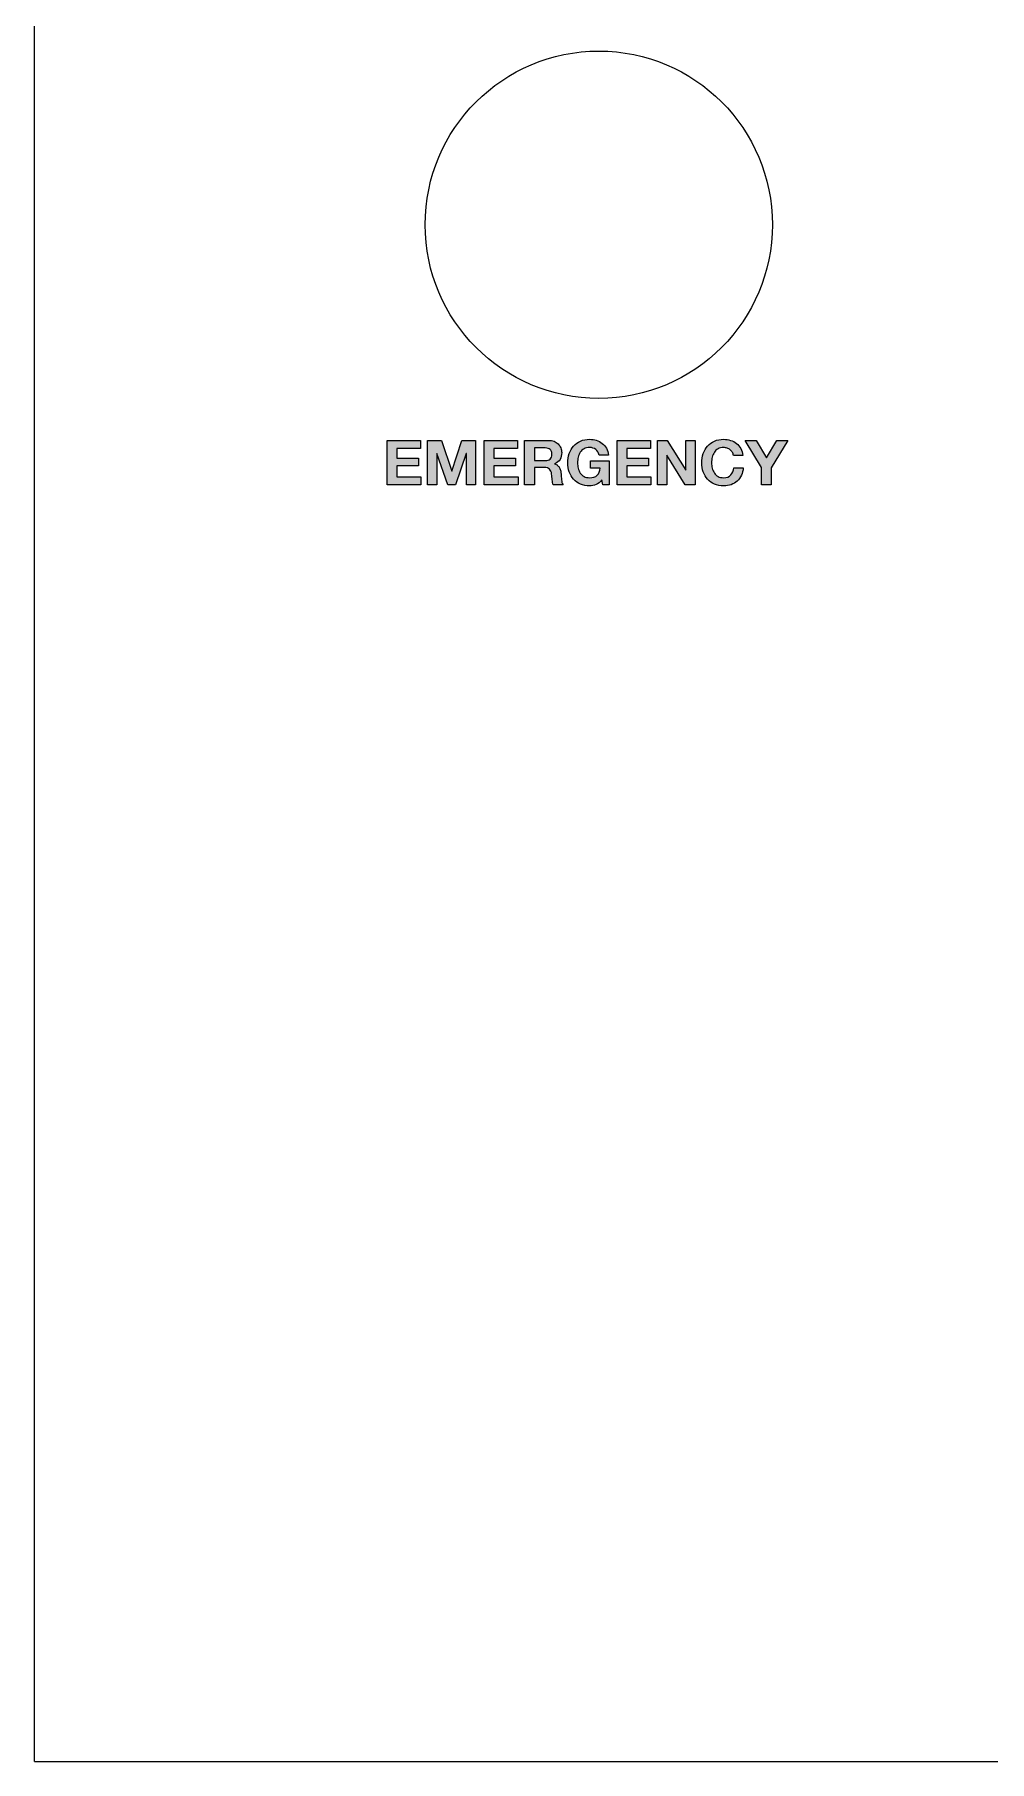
# Model space of a CAD drawing. Header units: millimetres. Extents: x -96603 to 124772, y -7961 to 34801.
# Drawn here: x 7438.4 to 7548.4, y 4672.4 to 4871.3 of the extents above; entities that cross this region are included whole.
import ezdxf

# ---------------------------------------------------------------- set-up
doc = ezdxf.new("R2010")
doc.units = ezdxf.units.MM
doc.layers.get('0').update_dxf_attribs({"lineweight": 15})

msp = doc.modelspace()

# ---------------------------------------------------------------- hatches: boundary and pattern name
h = msp.add_hatch(color=256)
h.paths.add_polyline_path([(7520.28, 4824.605), (7522.163, 4821.471), (7522.163, 4819.473), (7523.292, 4819.473), (7523.292, 4821.442), (7525.196, 4824.605), (7523.938, 4824.605), (7522.745, 4822.578), (7521.545, 4824.605)])
h.paths.add_polyline_path([(7510.18, 4819.473), (7510.18, 4824.605), (7511.301, 4824.605), (7513.444, 4821.162), (7513.458, 4821.162), (7513.458, 4824.605), (7514.514, 4824.605), (7514.514, 4819.473), (7513.386, 4819.473), (7511.251, 4822.909), (7511.237, 4822.909), (7511.237, 4819.473)])
h.paths.add_polyline_path([(7505.522, 4819.473), (7505.522, 4824.605), (7509.36, 4824.605), (7509.36, 4823.657), (7506.651, 4823.657), (7506.651, 4822.557), (7509.138, 4822.557), (7509.138, 4821.68), (7506.651, 4821.68), (7506.651, 4820.422), (7509.418, 4820.422), (7509.418, 4819.473)])
h.paths.add_polyline_path([(7490.218, 4819.473), (7490.218, 4824.605), (7494.056, 4824.605), (7494.056, 4823.657), (7491.347, 4823.657), (7491.347, 4822.557), (7493.834, 4822.557), (7493.834, 4821.68), (7491.347, 4821.68), (7491.347, 4820.422), (7494.114, 4820.422), (7494.114, 4819.473)])
h.paths.add_polyline_path([(7483.698, 4819.473), (7483.698, 4824.605), (7485.287, 4824.605), (7486.487, 4821.076), (7486.501, 4821.076), (7487.638, 4824.605), (7489.226, 4824.605), (7489.226, 4819.473), (7488.169, 4819.473), (7488.169, 4823.11), (7488.155, 4823.11), (7486.897, 4819.473), (7486.027, 4819.473), (7484.769, 4823.074), (7484.755, 4823.074), (7484.755, 4819.473)])
h.paths.add_polyline_path([(7479.04, 4819.473), (7479.04, 4824.605), (7482.878, 4824.605), (7482.878, 4823.657), (7480.169, 4823.657), (7480.169, 4822.557), (7482.656, 4822.557), (7482.656, 4821.68), (7480.169, 4821.68), (7480.169, 4820.422), (7482.936, 4820.422), (7482.936, 4819.473)])
edge = h.paths.add_edge_path()
edge.add_spline(control_points=[(7515.952, 4820.127), (7516.168, 4819.887), (7516.432, 4819.699), (7516.746, 4819.563), (7517.06, 4819.426), (7517.414, 4819.358), (7517.807, 4819.358), (7518.123, 4819.358), (7518.413, 4819.406), (7518.676, 4819.502), (7518.94, 4819.598), (7519.17, 4819.737), (7519.367, 4819.919), (7519.563, 4820.101), (7519.721, 4820.321), (7519.841, 4820.58)], knot_values=[-20, -20, -20, -20, -19, -19, -19, -18, -18, -18, -17, -17, -17, -16, -16, -16, -15, -15, -15, -15], degree=3, periodic=0)
edge.add_spline(control_points=[(7519.841, 4820.58), (7519.961, 4820.839), (7520.035, 4821.129), (7520.064, 4821.45)], knot_values=[-15, -15, -15, -15, -14, -14, -14, -14], degree=3, periodic=0)
edge.add_spline(control_points=[(7520.064, 4821.45), (7520.064, 4821.45), (7518.971, 4821.45), (7518.971, 4821.45)], knot_values=[-14, -14, -14, -14, -13, -13, -13, -13], degree=3, periodic=0)
edge.add_spline(control_points=[(7518.971, 4821.45), (7518.928, 4821.105), (7518.809, 4820.827), (7518.616, 4820.616)], knot_values=[-13, -13, -13, -13, -12, -12, -12, -12], degree=3, periodic=0)
edge.add_spline(control_points=[(7518.616, 4820.616), (7518.421, 4820.405), (7518.152, 4820.3), (7517.807, 4820.3), (7517.553, 4820.3), (7517.337, 4820.349), (7517.16, 4820.447)], knot_values=[-12, -12, -12, -12, -11, -11, -11, -10, -10, -10, -10], degree=3, periodic=0)
edge.add_spline(control_points=[(7517.16, 4820.447), (7516.982, 4820.545), (7516.839, 4820.676), (7516.728, 4820.839), (7516.618, 4821.002), (7516.538, 4821.185), (7516.488, 4821.389), (7516.437, 4821.592), (7516.412, 4821.802), (7516.412, 4822.018), (7516.412, 4822.243), (7516.437, 4822.461), (7516.488, 4822.672)], knot_values=[-10, -10, -10, -10, -9, -9, -9, -8, -8, -8, -7, -7, -7, -6, -6, -6, -6], degree=3, periodic=0)
edge.add_spline(control_points=[(7516.488, 4822.672), (7516.538, 4822.883), (7516.618, 4823.071), (7516.728, 4823.236), (7516.839, 4823.401), (7516.982, 4823.533), (7517.16, 4823.632)], knot_values=[-6, -6, -6, -6, -5, -5, -5, -4, -4, -4, -4], degree=3, periodic=0)
edge.add_spline(control_points=[(7517.16, 4823.632), (7517.337, 4823.729), (7517.553, 4823.779), (7517.807, 4823.779), (7517.946, 4823.779), (7518.079, 4823.756), (7518.206, 4823.711)], knot_values=[-4, -4, -4, -4, -3, -3, -3, -2, -2, -2, -2], degree=3, periodic=0)
edge.add_spline(control_points=[(7518.206, 4823.711), (7518.332, 4823.665), (7518.446, 4823.601), (7518.547, 4823.52)], knot_values=[-2, -2, -2, -2, -1, -1, -1, -1], degree=3, periodic=0)
edge.add_spline(control_points=[(7518.547, 4823.52), (7518.648, 4823.438), (7518.731, 4823.344), (7518.799, 4823.236)], knot_values=[-1, -1, -1, -1, 0, 0, 0, 0], degree=3, periodic=0)
edge.add_spline(control_points=[(7518.799, 4823.236), (7518.866, 4823.128), (7518.909, 4823.009), (7518.928, 4822.88)], knot_values=[-32, -32, -32, -32, -31, -31, -31, -31], degree=3, periodic=0)
edge.add_spline(control_points=[(7518.928, 4822.88), (7518.928, 4822.88), (7520.021, 4822.88), (7520.021, 4822.88)], knot_values=[-31, -31, -31, -31, -30, -30, -30, -30], degree=3, periodic=0)
edge.add_spline(control_points=[(7520.021, 4822.88), (7519.987, 4823.177), (7519.906, 4823.441), (7519.776, 4823.671)], knot_values=[-30, -30, -30, -30, -29, -29, -29, -29], degree=3, periodic=0)
edge.add_spline(control_points=[(7519.776, 4823.671), (7519.647, 4823.901), (7519.483, 4824.094), (7519.284, 4824.25)], knot_values=[-29, -29, -29, -29, -28, -28, -28, -28], degree=3, periodic=0)
edge.add_spline(control_points=[(7519.284, 4824.25), (7519.085, 4824.405), (7518.86, 4824.524), (7518.608, 4824.605)], knot_values=[-28, -28, -28, -28, -27, -27, -27, -27], degree=3, periodic=0)
edge.add_spline(control_points=[(7518.608, 4824.605), (7518.357, 4824.687), (7518.089, 4824.728), (7517.807, 4824.728), (7517.414, 4824.728), (7517.06, 4824.658), (7516.746, 4824.52)], knot_values=[-27, -27, -27, -27, -26, -26, -26, -25, -25, -25, -25], degree=3, periodic=0)
edge.add_spline(control_points=[(7516.746, 4824.52), (7516.432, 4824.38), (7516.168, 4824.189), (7515.952, 4823.944)], knot_values=[-25, -25, -25, -25, -24, -24, -24, -24], degree=3, periodic=0)
edge.add_spline(control_points=[(7515.952, 4823.944), (7515.737, 4823.7), (7515.571, 4823.413), (7515.456, 4823.085), (7515.341, 4822.757), (7515.284, 4822.401), (7515.284, 4822.018), (7515.284, 4821.644), (7515.341, 4821.295), (7515.456, 4820.972), (7515.571, 4820.648), (7515.737, 4820.367), (7515.952, 4820.127)], knot_values=[-24, -24, -24, -24, -23, -23, -23, -22, -22, -22, -21, -21, -21, -20, -20, -20, -20], degree=3, periodic=0)
edge = h.paths.add_edge_path()
edge.add_spline(control_points=[(7500.512, 4823.944), (7500.296, 4823.7), (7500.131, 4823.413), (7500.016, 4823.085), (7499.901, 4822.757), (7499.843, 4822.401), (7499.843, 4822.018), (7499.843, 4821.644), (7499.901, 4821.295), (7500.016, 4820.972), (7500.131, 4820.648), (7500.296, 4820.367), (7500.512, 4820.127)], knot_values=[-7, -7, -7, -7, -6, -6, -6, -5, -5, -5, -4, -4, -4, -3, -3, -3, -3], degree=3, periodic=0)
edge.add_spline(control_points=[(7500.512, 4820.127), (7500.728, 4819.887), (7500.992, 4819.699), (7501.306, 4819.563), (7501.62, 4819.426), (7501.973, 4819.358), (7502.366, 4819.358), (7502.615, 4819.358), (7502.862, 4819.41), (7503.107, 4819.513)], knot_values=[-3, -3, -3, -3, -2, -2, -2, -1, -1, -1, 0, 0, 0, 0], degree=3, periodic=0)
edge.add_spline(control_points=[(7503.107, 4819.513), (7503.351, 4819.616), (7503.574, 4819.797), (7503.775, 4820.055)], knot_values=[-33, -33, -33, -33, -32, -32, -32, -32], degree=3, periodic=0)
edge.add_spline(control_points=[(7503.775, 4820.055), (7503.775, 4820.055), (7503.89, 4819.473), (7503.89, 4819.473)], knot_values=[-32, -32, -32, -32, -31, -31, -31, -31], degree=3, periodic=0)
edge.add_spline(control_points=[(7503.89, 4819.473), (7503.89, 4819.473), (7504.609, 4819.473), (7504.609, 4819.473)], knot_values=[-31, -31, -31, -31, -30, -30, -30, -30], degree=3, periodic=0)
edge.add_spline(control_points=[(7504.609, 4819.473), (7504.609, 4819.473), (7504.609, 4822.248), (7504.609, 4822.248)], knot_values=[-30, -30, -30, -30, -29, -29, -29, -29], degree=3, periodic=0)
edge.add_spline(control_points=[(7504.609, 4822.248), (7504.609, 4822.248), (7502.452, 4822.248), (7502.452, 4822.248)], knot_values=[-29, -29, -29, -29, -28, -28, -28, -28], degree=3, periodic=0)
edge.add_spline(control_points=[(7502.452, 4822.248), (7502.452, 4822.248), (7502.452, 4821.407), (7502.452, 4821.407)], knot_values=[-28, -28, -28, -28, -27, -27, -27, -27], degree=3, periodic=0)
edge.add_spline(control_points=[(7502.452, 4821.407), (7502.452, 4821.407), (7503.588, 4821.407), (7503.588, 4821.407)], knot_values=[-27, -27, -27, -27, -26, -26, -26, -26], degree=3, periodic=0)
edge.add_spline(control_points=[(7503.588, 4821.407), (7503.555, 4821.047), (7503.436, 4820.773), (7503.232, 4820.584)], knot_values=[-26, -26, -26, -26, -25, -25, -25, -25], degree=3, periodic=0)
edge.add_spline(control_points=[(7503.232, 4820.584), (7503.029, 4820.394), (7502.74, 4820.3), (7502.366, 4820.3), (7502.112, 4820.3), (7501.897, 4820.349), (7501.719, 4820.447)], knot_values=[-25, -25, -25, -25, -24, -24, -24, -23, -23, -23, -23], degree=3, periodic=0)
edge.add_spline(control_points=[(7501.719, 4820.447), (7501.542, 4820.545), (7501.398, 4820.676), (7501.288, 4820.839), (7501.178, 4821.002), (7501.098, 4821.185), (7501.047, 4821.389), (7500.997, 4821.592), (7500.972, 4821.802), (7500.972, 4822.018), (7500.972, 4822.243), (7500.997, 4822.461), (7501.047, 4822.672)], knot_values=[-23, -23, -23, -23, -22, -22, -22, -21, -21, -21, -20, -20, -20, -19, -19, -19, -19], degree=3, periodic=0)
edge.add_spline(control_points=[(7501.047, 4822.672), (7501.098, 4822.883), (7501.178, 4823.071), (7501.288, 4823.236), (7501.398, 4823.401), (7501.542, 4823.533), (7501.719, 4823.632)], knot_values=[-19, -19, -19, -19, -18, -18, -18, -17, -17, -17, -17], degree=3, periodic=0)
edge.add_spline(control_points=[(7501.719, 4823.632), (7501.897, 4823.729), (7502.112, 4823.779), (7502.366, 4823.779), (7502.639, 4823.779), (7502.872, 4823.707), (7503.064, 4823.563)], knot_values=[-17, -17, -17, -17, -16, -16, -16, -15, -15, -15, -15], degree=3, periodic=0)
edge.add_spline(control_points=[(7503.064, 4823.563), (7503.255, 4823.419), (7503.385, 4823.204), (7503.452, 4822.916)], knot_values=[-15, -15, -15, -15, -14, -14, -14, -14], degree=3, periodic=0)
edge.add_spline(control_points=[(7503.452, 4822.916), (7503.452, 4822.916), (7504.53, 4822.916), (7504.53, 4822.916)], knot_values=[-14, -14, -14, -14, -13, -13, -13, -13], degree=3, periodic=0)
edge.add_spline(control_points=[(7504.53, 4822.916), (7504.501, 4823.208), (7504.422, 4823.467), (7504.293, 4823.693)], knot_values=[-13, -13, -13, -13, -12, -12, -12, -12], degree=3, periodic=0)
edge.add_spline(control_points=[(7504.293, 4823.693), (7504.163, 4823.918), (7503.999, 4824.107), (7503.8, 4824.261)], knot_values=[-12, -12, -12, -12, -11, -11, -11, -11], degree=3, periodic=0)
edge.add_spline(control_points=[(7503.8, 4824.261), (7503.601, 4824.414), (7503.379, 4824.53), (7503.132, 4824.609)], knot_values=[-11, -11, -11, -11, -10, -10, -10, -10], degree=3, periodic=0)
edge.add_spline(control_points=[(7503.132, 4824.609), (7502.885, 4824.688), (7502.63, 4824.728), (7502.366, 4824.728), (7501.973, 4824.728), (7501.62, 4824.658), (7501.306, 4824.52)], knot_values=[-10, -10, -10, -10, -9, -9, -9, -8, -8, -8, -8], degree=3, periodic=0)
edge.add_spline(control_points=[(7501.306, 4824.52), (7500.992, 4824.38), (7500.728, 4824.189), (7500.512, 4823.944)], knot_values=[-8, -8, -8, -8, -7, -7, -7, -7], degree=3, periodic=0)
edge = h.paths.add_edge_path(flags=16)
edge.add_spline(control_points=[(7496.005, 4822.284), (7496.005, 4822.284), (7496.005, 4823.729), (7496.005, 4823.729)], knot_values=[-6, -6, -6, -6, -5, -5, -5, -5], degree=3, periodic=0)
edge.add_spline(control_points=[(7496.005, 4823.729), (7496.005, 4823.729), (7497.241, 4823.729), (7497.241, 4823.729)], knot_values=[-5, -5, -5, -5, -4, -4, -4, -4], degree=3, periodic=0)
edge.add_spline(control_points=[(7497.241, 4823.729), (7497.5, 4823.729), (7497.694, 4823.672), (7497.823, 4823.559)], knot_values=[-4, -4, -4, -4, -3, -3, -3, -3], degree=3, periodic=0)
edge.add_spline(control_points=[(7497.823, 4823.559), (7497.953, 4823.447), (7498.017, 4823.266), (7498.017, 4823.017), (7498.017, 4822.758), (7497.953, 4822.571), (7497.823, 4822.456)], knot_values=[-3, -3, -3, -3, -2, -2, -2, -1, -1, -1, -1], degree=3, periodic=0)
edge.add_spline(control_points=[(7497.823, 4822.456), (7497.694, 4822.341), (7497.5, 4822.284), (7497.241, 4822.284)], knot_values=[-1, -1, -1, -1, 0, 0, 0, 0], degree=3, periodic=0)
edge.add_spline(control_points=[(7497.241, 4822.284), (7497.241, 4822.284), (7496.005, 4822.284), (7496.005, 4822.284)], knot_values=[-7, -7, -7, -7, -6, -6, -6, -6], degree=3, periodic=0)
edge = h.paths.add_edge_path()
edge.add_spline(control_points=[(7494.876, 4824.605), (7494.876, 4824.605), (7497.643, 4824.605), (7497.643, 4824.605)], knot_values=[24, 24, 24, 24, 25, 25, 25, 25], degree=3, periodic=0)
edge.add_spline(control_points=[(7497.643, 4824.605), (7497.874, 4824.605), (7498.081, 4824.568), (7498.265, 4824.494)], knot_values=[0, 0, 0, 0, 1, 1, 1, 1], degree=3, periodic=0)
edge.add_spline(control_points=[(7498.265, 4824.494), (7498.45, 4824.42), (7498.608, 4824.318), (7498.74, 4824.189)], knot_values=[1, 1, 1, 1, 2, 2, 2, 2], degree=3, periodic=0)
edge.add_spline(control_points=[(7498.74, 4824.189), (7498.872, 4824.059), (7498.972, 4823.91), (7499.042, 4823.74)], knot_values=[2, 2, 2, 2, 3, 3, 3, 3], degree=3, periodic=0)
edge.add_spline(control_points=[(7499.042, 4823.74), (7499.111, 4823.569), (7499.146, 4823.386), (7499.146, 4823.19), (7499.146, 4822.887), (7499.082, 4822.626), (7498.955, 4822.406)], knot_values=[3, 3, 3, 3, 4, 4, 4, 5, 5, 5, 5], degree=3, periodic=0)
edge.add_spline(control_points=[(7498.955, 4822.406), (7498.828, 4822.185), (7498.621, 4822.018), (7498.334, 4821.903)], knot_values=[5, 5, 5, 5, 6, 6, 6, 6], degree=3, periodic=0)
edge.add_spline(control_points=[(7498.334, 4821.903), (7498.334, 4821.903), (7498.334, 4821.888), (7498.334, 4821.888)], knot_values=[6, 6, 6, 6, 7, 7, 7, 7], degree=3, periodic=0)
edge.add_spline(control_points=[(7498.334, 4821.888), (7498.473, 4821.85), (7498.588, 4821.791), (7498.679, 4821.712)], knot_values=[7, 7, 7, 7, 8, 8, 8, 8], degree=3, periodic=0)
edge.add_spline(control_points=[(7498.679, 4821.712), (7498.77, 4821.633), (7498.844, 4821.54), (7498.902, 4821.432)], knot_values=[8, 8, 8, 8, 9, 9, 9, 9], degree=3, periodic=0)
edge.add_spline(control_points=[(7498.902, 4821.432), (7498.959, 4821.324), (7499.001, 4821.205), (7499.027, 4821.076)], knot_values=[9, 9, 9, 9, 10, 10, 10, 10], degree=3, periodic=0)
edge.add_spline(control_points=[(7499.027, 4821.076), (7499.054, 4820.946), (7499.072, 4820.817), (7499.081, 4820.688)], knot_values=[10, 10, 10, 10, 11, 11, 11, 11], degree=3, periodic=0)
edge.add_spline(control_points=[(7499.081, 4820.688), (7499.086, 4820.606), (7499.091, 4820.51), (7499.095, 4820.4)], knot_values=[11, 11, 11, 11, 12, 12, 12, 12], degree=3, periodic=0)
edge.add_spline(control_points=[(7499.095, 4820.4), (7499.1, 4820.29), (7499.109, 4820.177), (7499.121, 4820.063)], knot_values=[12, 12, 12, 12, 13, 13, 13, 13], degree=3, periodic=0)
edge.add_spline(control_points=[(7499.121, 4820.063), (7499.132, 4819.947), (7499.152, 4819.838), (7499.178, 4819.736)], knot_values=[13, 13, 13, 13, 14, 14, 14, 14], degree=3, periodic=0)
edge.add_spline(control_points=[(7499.178, 4819.736), (7499.205, 4819.632), (7499.244, 4819.545), (7499.297, 4819.473)], knot_values=[14, 14, 14, 14, 15, 15, 15, 15], degree=3, periodic=0)
edge.add_spline(control_points=[(7499.297, 4819.473), (7499.297, 4819.473), (7498.168, 4819.473), (7498.168, 4819.473)], knot_values=[15, 15, 15, 15, 16, 16, 16, 16], degree=3, periodic=0)
edge.add_spline(control_points=[(7498.168, 4819.473), (7498.106, 4819.636), (7498.068, 4819.83), (7498.053, 4820.055), (7498.039, 4820.28), (7498.017, 4820.496), (7497.989, 4820.702)], knot_values=[16, 16, 16, 16, 17, 17, 17, 18, 18, 18, 18], degree=3, periodic=0)
edge.add_spline(control_points=[(7497.989, 4820.702), (7497.95, 4820.971), (7497.869, 4821.167), (7497.744, 4821.292)], knot_values=[18, 18, 18, 18, 19, 19, 19, 19], degree=3, periodic=0)
edge.add_spline(control_points=[(7497.744, 4821.292), (7497.619, 4821.416), (7497.416, 4821.478), (7497.133, 4821.478)], knot_values=[19, 19, 19, 19, 20, 20, 20, 20], degree=3, periodic=0)
edge.add_spline(control_points=[(7497.133, 4821.478), (7497.133, 4821.478), (7496.005, 4821.478), (7496.005, 4821.478)], knot_values=[20, 20, 20, 20, 21, 21, 21, 21], degree=3, periodic=0)
edge.add_spline(control_points=[(7496.005, 4821.478), (7496.005, 4821.478), (7496.005, 4819.473), (7496.005, 4819.473)], knot_values=[21, 21, 21, 21, 22, 22, 22, 22], degree=3, periodic=0)
edge.add_spline(control_points=[(7496.005, 4819.473), (7496.005, 4819.473), (7494.876, 4819.473), (7494.876, 4819.473)], knot_values=[22, 22, 22, 22, 23, 23, 23, 23], degree=3, periodic=0)
edge.add_spline(control_points=[(7494.876, 4819.473), (7494.876, 4819.473), (7494.876, 4824.605), (7494.876, 4824.605)], knot_values=[23, 23, 23, 23, 24, 24, 24, 24], degree=3, periodic=0)

# ---------------------------------------------------------------- linework, layer by layer
for p, q in [((7438.421, 4672.447), (7438.421, 5422.447)), ((7479.04, 4819.473), (7479.04, 4824.605)), ((7479.04, 4824.605), (7482.878, 4824.605)), ((7480.169, 4823.657), (7480.169, 4822.557)), ((7482.878, 4823.657), (7480.169, 4823.657)), ((7482.878, 4824.605), (7482.878, 4823.657)), ((7483.698, 4824.605), (7485.287, 4824.605)), ((7483.698, 4819.473), (7483.698, 4824.605)), ((7485.287, 4824.605), (7486.487, 4821.076)), ((7486.501, 4821.076), (7487.638, 4824.605)), ((7487.638, 4824.605), (7489.226, 4824.605)), ((7489.226, 4824.605), (7489.226, 4819.473)), ((7490.218, 4824.605), (7494.056, 4824.605)), ((7490.218, 4819.473), (7490.218, 4824.605)), ((7491.347, 4823.657), (7491.347, 4822.557)), ((7494.056, 4823.657), (7491.347, 4823.657)), ((7494.056, 4824.605), (7494.056, 4823.657)), ((7505.522, 4819.473), (7505.522, 4824.605)), ((7505.522, 4824.605), (7509.36, 4824.605)), ((7506.651, 4823.657), (7506.651, 4822.557)), ((7509.36, 4823.657), (7506.651, 4823.657)), ((7509.36, 4824.605), (7509.36, 4823.657)), ((7510.18, 4824.605), (7511.301, 4824.605)), ((7510.18, 4819.473), (7510.18, 4824.605)), ((7511.301, 4824.605), (7513.444, 4821.162)), ((7513.458, 4824.605), (7514.514, 4824.605)), ((7513.458, 4821.162), (7513.458, 4824.605)), ((7514.514, 4824.605), (7514.514, 4819.473)), ((7522.163, 4821.471), (7520.28, 4824.605)), ((7520.28, 4824.605), (7521.545, 4824.605)), ((7521.545, 4824.605), (7522.745, 4822.578)), ((7522.745, 4822.578), (7523.938, 4824.605)), ((7525.196, 4824.605), (7523.292, 4821.442)), ((7523.938, 4824.605), (7525.196, 4824.605)), ((7480.169, 4822.557), (7482.656, 4822.557)), ((7480.169, 4821.68), (7480.169, 4820.422)), ((7482.656, 4821.68), (7480.169, 4821.68)), ((7482.656, 4822.557), (7482.656, 4821.68)), ((7484.769, 4823.074), (7484.755, 4823.074)), ((7484.755, 4823.074), (7484.755, 4819.473)), ((7486.027, 4819.473), (7484.769, 4823.074)), ((7488.155, 4823.11), (7486.897, 4819.473)), ((7488.169, 4823.11), (7488.155, 4823.11)), ((7488.169, 4819.473), (7488.169, 4823.11)), ((7491.347, 4822.557), (7493.834, 4822.557)), ((7493.834, 4821.68), (7491.347, 4821.68)), ((7491.347, 4821.68), (7491.347, 4820.422)), ((7493.834, 4822.557), (7493.834, 4821.68)), ((7506.651, 4822.557), (7509.138, 4822.557)), ((7506.651, 4821.68), (7506.651, 4820.422)), ((7509.138, 4821.68), (7506.651, 4821.68)), ((7509.138, 4822.557), (7509.138, 4821.68)), ((7511.251, 4822.909), (7511.237, 4822.909)), ((7511.237, 4822.909), (7511.237, 4819.473)), ((7513.386, 4819.473), (7511.251, 4822.909)), ((7522.163, 4819.473), (7522.163, 4821.471)), ((7523.292, 4821.442), (7523.292, 4819.473)), ((7482.936, 4819.473), (7479.04, 4819.473)), ((7480.169, 4820.422), (7482.936, 4820.422)), ((7482.936, 4820.422), (7482.936, 4819.473)), ((7484.755, 4819.473), (7483.698, 4819.473)), ((7486.897, 4819.473), (7486.027, 4819.473)), ((7486.487, 4821.076), (7486.501, 4821.076)), ((7489.226, 4819.473), (7488.169, 4819.473)), ((7494.114, 4819.473), (7490.218, 4819.473)), ((7491.347, 4820.422), (7494.114, 4820.422)), ((7494.114, 4820.422), (7494.114, 4819.473)), ((7509.418, 4819.473), (7505.522, 4819.473)), ((7506.651, 4820.422), (7509.418, 4820.422)), ((7509.418, 4820.422), (7509.418, 4819.473)), ((7511.237, 4819.473), (7510.18, 4819.473)), ((7514.514, 4819.473), (7513.386, 4819.473)), ((7513.444, 4821.162), (7513.458, 4821.162)), ((7523.292, 4819.473), (7522.163, 4819.473)), ((7438.421, 4672.447), (7658.421, 4672.447))]:
    msp.add_line(p, q)
msp.add_circle((7503.421, 4849.445), 20)
for points in [[(7494.876, 4819.473), (7494.876, 4819.473), (7494.876, 4824.605), (7494.876, 4824.605)], [(7494.876, 4824.605), (7494.876, 4824.605), (7497.643, 4824.605), (7497.643, 4824.605)], [(7496.005, 4823.729), (7496.005, 4823.729), (7496.005, 4822.284), (7496.005, 4822.284)], [(7497.241, 4823.729), (7497.241, 4823.729), (7496.005, 4823.729), (7496.005, 4823.729)], [(7497.823, 4823.559), (7497.694, 4823.672), (7497.5, 4823.729), (7497.241, 4823.729)], [(7497.643, 4824.605), (7497.874, 4824.605), (7498.081, 4824.568), (7498.265, 4824.494)], [(7498.265, 4824.494), (7498.45, 4824.42), (7498.608, 4824.318), (7498.74, 4824.189)], [(7498.74, 4824.189), (7498.872, 4824.059), (7498.972, 4823.91), (7499.042, 4823.74)], [(7500.512, 4823.944), (7500.728, 4824.189), (7500.992, 4824.38), (7501.306, 4824.52)], [(7503.452, 4822.916), (7503.385, 4823.204), (7503.255, 4823.419), (7503.064, 4823.563)], [(7503.132, 4824.609), (7503.379, 4824.53), (7503.601, 4824.414), (7503.8, 4824.261)], [(7503.8, 4824.261), (7503.999, 4824.107), (7504.163, 4823.918), (7504.293, 4823.693)], [(7504.293, 4823.693), (7504.422, 4823.467), (7504.501, 4823.208), (7504.53, 4822.916)], [(7515.952, 4823.944), (7516.168, 4824.189), (7516.432, 4824.38), (7516.746, 4824.52)], [(7518.547, 4823.52), (7518.446, 4823.601), (7518.332, 4823.665), (7518.206, 4823.711)], [(7518.799, 4823.236), (7518.731, 4823.344), (7518.648, 4823.438), (7518.547, 4823.52)], [(7518.608, 4824.605), (7518.86, 4824.524), (7519.085, 4824.405), (7519.284, 4824.25)], [(7519.284, 4824.25), (7519.483, 4824.094), (7519.647, 4823.901), (7519.776, 4823.671)], [(7519.776, 4823.671), (7519.906, 4823.441), (7519.987, 4823.177), (7520.021, 4822.88)], [(7496.005, 4822.284), (7496.005, 4822.284), (7497.241, 4822.284), (7497.241, 4822.284)], [(7496.005, 4821.478), (7496.005, 4821.478), (7496.005, 4819.473), (7496.005, 4819.473)], [(7497.133, 4821.478), (7497.133, 4821.478), (7496.005, 4821.478), (7496.005, 4821.478)], [(7497.744, 4821.292), (7497.619, 4821.416), (7497.416, 4821.478), (7497.133, 4821.478)], [(7497.241, 4822.284), (7497.5, 4822.284), (7497.694, 4822.341), (7497.823, 4822.456)], [(7497.989, 4820.702), (7497.95, 4820.971), (7497.869, 4821.167), (7497.744, 4821.292)], [(7498.955, 4822.406), (7498.828, 4822.185), (7498.621, 4822.018), (7498.334, 4821.903)], [(7498.334, 4821.903), (7498.334, 4821.903), (7498.334, 4821.888), (7498.334, 4821.888)], [(7498.334, 4821.888), (7498.473, 4821.85), (7498.588, 4821.791), (7498.679, 4821.712)], [(7498.679, 4821.712), (7498.77, 4821.633), (7498.844, 4821.54), (7498.902, 4821.432)], [(7498.902, 4821.432), (7498.959, 4821.324), (7499.001, 4821.205), (7499.027, 4821.076)], [(7502.452, 4822.248), (7502.452, 4822.248), (7504.609, 4822.248), (7504.609, 4822.248)], [(7502.452, 4821.407), (7502.452, 4821.407), (7502.452, 4822.248), (7502.452, 4822.248)], [(7503.588, 4821.407), (7503.588, 4821.407), (7502.452, 4821.407), (7502.452, 4821.407)], [(7503.232, 4820.584), (7503.436, 4820.773), (7503.555, 4821.047), (7503.588, 4821.407)], [(7504.53, 4822.916), (7504.53, 4822.916), (7503.452, 4822.916), (7503.452, 4822.916)], [(7504.609, 4822.248), (7504.609, 4822.248), (7504.609, 4819.473), (7504.609, 4819.473)], [(7518.616, 4820.616), (7518.809, 4820.827), (7518.928, 4821.105), (7518.971, 4821.45)], [(7518.928, 4822.88), (7518.909, 4823.009), (7518.866, 4823.128), (7518.799, 4823.236)], [(7520.021, 4822.88), (7520.021, 4822.88), (7518.928, 4822.88), (7518.928, 4822.88)], [(7518.971, 4821.45), (7518.971, 4821.45), (7520.064, 4821.45), (7520.064, 4821.45)], [(7520.064, 4821.45), (7520.035, 4821.129), (7519.961, 4820.839), (7519.841, 4820.58)], [(7496.005, 4819.473), (7496.005, 4819.473), (7494.876, 4819.473), (7494.876, 4819.473)], [(7499.297, 4819.473), (7499.297, 4819.473), (7498.168, 4819.473), (7498.168, 4819.473)], [(7499.027, 4821.076), (7499.054, 4820.946), (7499.072, 4820.817), (7499.081, 4820.688)], [(7499.081, 4820.688), (7499.086, 4820.606), (7499.091, 4820.51), (7499.095, 4820.4)], [(7499.095, 4820.4), (7499.1, 4820.29), (7499.109, 4820.177), (7499.121, 4820.063)], [(7499.121, 4820.063), (7499.132, 4819.947), (7499.152, 4819.838), (7499.178, 4819.736)], [(7499.178, 4819.736), (7499.205, 4819.632), (7499.244, 4819.545), (7499.297, 4819.473)], [(7503.775, 4820.055), (7503.574, 4819.797), (7503.351, 4819.616), (7503.107, 4819.513)], [(7503.89, 4819.473), (7503.89, 4819.473), (7503.775, 4820.055), (7503.775, 4820.055)], [(7504.609, 4819.473), (7504.609, 4819.473), (7503.89, 4819.473), (7503.89, 4819.473)]]:
    msp.add_open_spline(points, degree=3)
for points, knots in [([(7497.823, 4822.456), (7497.953, 4822.571), (7498.017, 4822.758), (7498.017, 4823.017), (7498.017, 4823.266), (7497.953, 4823.447), (7497.823, 4823.559)], [1, 1, 1, 1, 2, 2, 2, 3, 3, 3, 3]), ([(7499.042, 4823.74), (7499.111, 4823.569), (7499.146, 4823.386), (7499.146, 4823.19), (7499.146, 4822.887), (7499.082, 4822.626), (7498.955, 4822.406)], [3, 3, 3, 3, 4, 4, 4, 5, 5, 5, 5]), ([(7500.512, 4820.127), (7500.296, 4820.367), (7500.131, 4820.648), (7500.016, 4820.972), (7499.901, 4821.295), (7499.843, 4821.644), (7499.843, 4822.018), (7499.843, 4822.401), (7499.901, 4822.757), (7500.016, 4823.085), (7500.131, 4823.413), (7500.296, 4823.7), (7500.512, 4823.944)], [3, 3, 3, 3, 4, 4, 4, 5, 5, 5, 6, 6, 6, 7, 7, 7, 7]), ([(7501.719, 4823.632), (7501.542, 4823.533), (7501.398, 4823.401), (7501.288, 4823.236), (7501.178, 4823.071), (7501.098, 4822.883), (7501.047, 4822.672)], [17, 17, 17, 17, 18, 18, 18, 19, 19, 19, 19]), ([(7501.306, 4824.52), (7501.62, 4824.658), (7501.973, 4824.728), (7502.366, 4824.728), (7502.63, 4824.728), (7502.885, 4824.688), (7503.132, 4824.609)], [8, 8, 8, 8, 9, 9, 9, 10, 10, 10, 10]), ([(7503.064, 4823.563), (7502.872, 4823.707), (7502.639, 4823.779), (7502.366, 4823.779), (7502.112, 4823.779), (7501.897, 4823.729), (7501.719, 4823.632)], [15, 15, 15, 15, 16, 16, 16, 17, 17, 17, 17]), ([(7515.952, 4820.127), (7515.737, 4820.367), (7515.571, 4820.648), (7515.456, 4820.972), (7515.341, 4821.295), (7515.284, 4821.644), (7515.284, 4822.018), (7515.284, 4822.401), (7515.341, 4822.757), (7515.456, 4823.085), (7515.571, 4823.413), (7515.737, 4823.7), (7515.952, 4823.944)], [20, 20, 20, 20, 21, 21, 21, 22, 22, 22, 23, 23, 23, 24, 24, 24, 24]), ([(7517.16, 4823.632), (7516.982, 4823.533), (7516.839, 4823.401), (7516.728, 4823.236), (7516.618, 4823.071), (7516.538, 4822.883), (7516.488, 4822.672)], [4, 4, 4, 4, 5, 5, 5, 6, 6, 6, 6]), ([(7516.746, 4824.52), (7517.06, 4824.658), (7517.414, 4824.728), (7517.807, 4824.728), (7518.089, 4824.728), (7518.357, 4824.687), (7518.608, 4824.605)], [25, 25, 25, 25, 26, 26, 26, 27, 27, 27, 27]), ([(7518.206, 4823.711), (7518.079, 4823.756), (7517.946, 4823.779), (7517.807, 4823.779), (7517.553, 4823.779), (7517.337, 4823.729), (7517.16, 4823.632)], [2, 2, 2, 2, 3, 3, 3, 4, 4, 4, 4]), ([(7501.047, 4822.672), (7500.997, 4822.461), (7500.972, 4822.243), (7500.972, 4822.018), (7500.972, 4821.802), (7500.997, 4821.592), (7501.047, 4821.389), (7501.098, 4821.185), (7501.178, 4821.002), (7501.288, 4820.839), (7501.398, 4820.676), (7501.542, 4820.545), (7501.719, 4820.447)], [19, 19, 19, 19, 20, 20, 20, 21, 21, 21, 22, 22, 22, 23, 23, 23, 23]), ([(7516.488, 4822.672), (7516.437, 4822.461), (7516.412, 4822.243), (7516.412, 4822.018), (7516.412, 4821.802), (7516.437, 4821.592), (7516.488, 4821.389), (7516.538, 4821.185), (7516.618, 4821.002), (7516.728, 4820.839), (7516.839, 4820.676), (7516.982, 4820.545), (7517.16, 4820.447)], [6, 6, 6, 6, 7, 7, 7, 8, 8, 8, 9, 9, 9, 10, 10, 10, 10]), ([(7498.168, 4819.473), (7498.106, 4819.636), (7498.068, 4819.83), (7498.053, 4820.055), (7498.039, 4820.28), (7498.017, 4820.496), (7497.989, 4820.702)], [16, 16, 16, 16, 17, 17, 17, 18, 18, 18, 18]), ([(7503.107, 4819.513), (7502.862, 4819.41), (7502.615, 4819.358), (7502.366, 4819.358), (7501.973, 4819.358), (7501.62, 4819.426), (7501.306, 4819.563), (7500.992, 4819.699), (7500.728, 4819.887), (7500.512, 4820.127)], [0, 0, 0, 0, 1, 1, 1, 2, 2, 2, 3, 3, 3, 3]), ([(7501.719, 4820.447), (7501.897, 4820.349), (7502.112, 4820.3), (7502.366, 4820.3), (7502.74, 4820.3), (7503.029, 4820.394), (7503.232, 4820.584)], [23, 23, 23, 23, 24, 24, 24, 25, 25, 25, 25]), ([(7519.841, 4820.58), (7519.721, 4820.321), (7519.563, 4820.101), (7519.367, 4819.919), (7519.17, 4819.737), (7518.94, 4819.598), (7518.676, 4819.502), (7518.413, 4819.406), (7518.123, 4819.358), (7517.807, 4819.358), (7517.414, 4819.358), (7517.06, 4819.426), (7516.746, 4819.563), (7516.432, 4819.699), (7516.168, 4819.887), (7515.952, 4820.127)], [15, 15, 15, 15, 16, 16, 16, 17, 17, 17, 18, 18, 18, 19, 19, 19, 20, 20, 20, 20]), ([(7517.16, 4820.447), (7517.337, 4820.349), (7517.553, 4820.3), (7517.807, 4820.3), (7518.152, 4820.3), (7518.421, 4820.405), (7518.616, 4820.616)], [10, 10, 10, 10, 11, 11, 11, 12, 12, 12, 12])]:
    msp.add_open_spline(points, degree=3, knots=knots)

doc.saveas('drawing.dxf')
